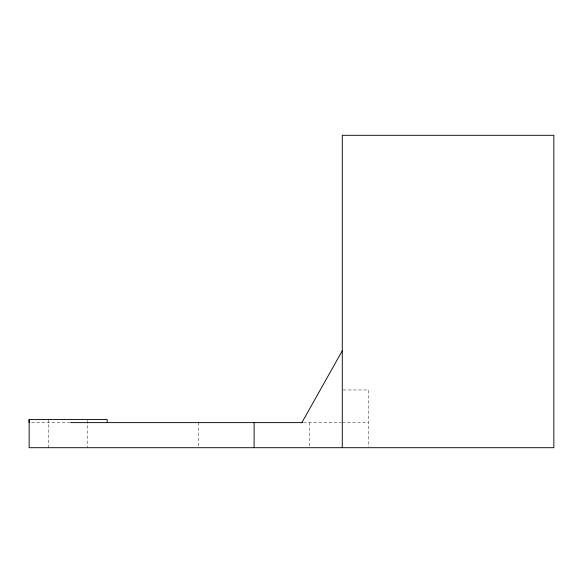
<?xml version="1.0" encoding="UTF-8"?>
<svg xmlns="http://www.w3.org/2000/svg" width="583" height="583" viewBox="0 0 583 583"><rect width="100%" height="100%" fill="white"/><g stroke="black" fill="none" stroke-linecap="round" stroke-linejoin="round"><path stroke-width="0.44" stroke-dasharray="2.92 2.19" d="M343.183 389.969L368.398 389.969L368.398 446.804M31.591 422.624L69.588 422.624M303.466 422.624L341.368 422.624M342.265 422.624L368.398 422.624M309.631 422.624L309.631 446.804M198.621 422.624L198.621 446.804M87.61 420.394L87.61 447.7M48.586 419.49L48.586 447.7"/><path stroke-width="0.87" d="M301.87 422.624L342.279 350.769M342.279 447.7L342.279 135.3L553.85 135.3L553.85 447.7L29.157 447.7L29.15 419.49L107.199 419.49L107.199 422.624M70.485 422.624L302.555 422.624M29.15 419.49L29.157 422.624M254.122 422.624L254.122 447.7"/></g></svg>
